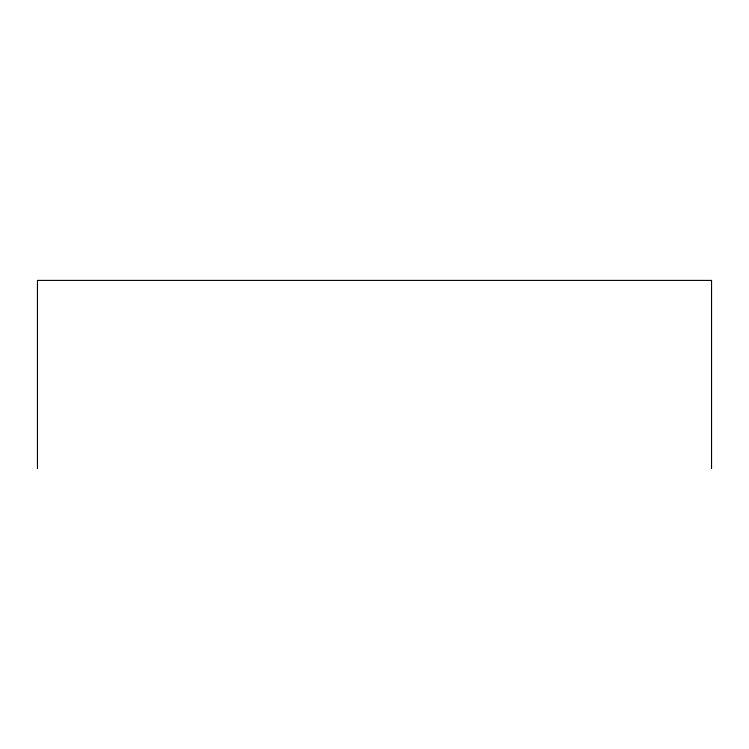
<?xml version="1.0" encoding="UTF-8"?>
<svg xmlns="http://www.w3.org/2000/svg" width="749" height="749" viewBox="0 0 749 749"><rect width="100%" height="100%" fill="white"/><g stroke="black" fill="none" stroke-linecap="round" stroke-linejoin="round"><path stroke-width="1.12" d="M711.55 468.593L711.55 280.407L37.45 280.407L37.45 468.593"/></g></svg>
